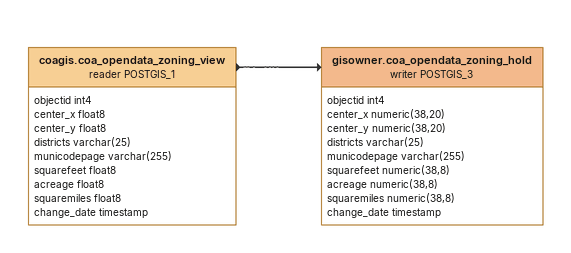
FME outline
coagis.coa_opendata_zoning_view (reader POSTGIS_1)
    attributes: objectid int4, center_x float8, center_y float8, districts varchar(25), municodepage varchar(255), squarefeet float8, acreage float8, squaremiles float8, change_date timestamp
    -> gisowner.coa_opendata_zoning_hold (writer POSTGIS_3)
gisowner.coa_opendata_zoning_hold (writer POSTGIS_3)
    attributes: objectid int4, center_x numeric(38,20), center_y numeric(38,20), districts varchar(25), municodepage varchar(255), squarefeet numeric(38,8), acreage numeric(38,8), squaremiles numeric(38,8), change_date timestamp
